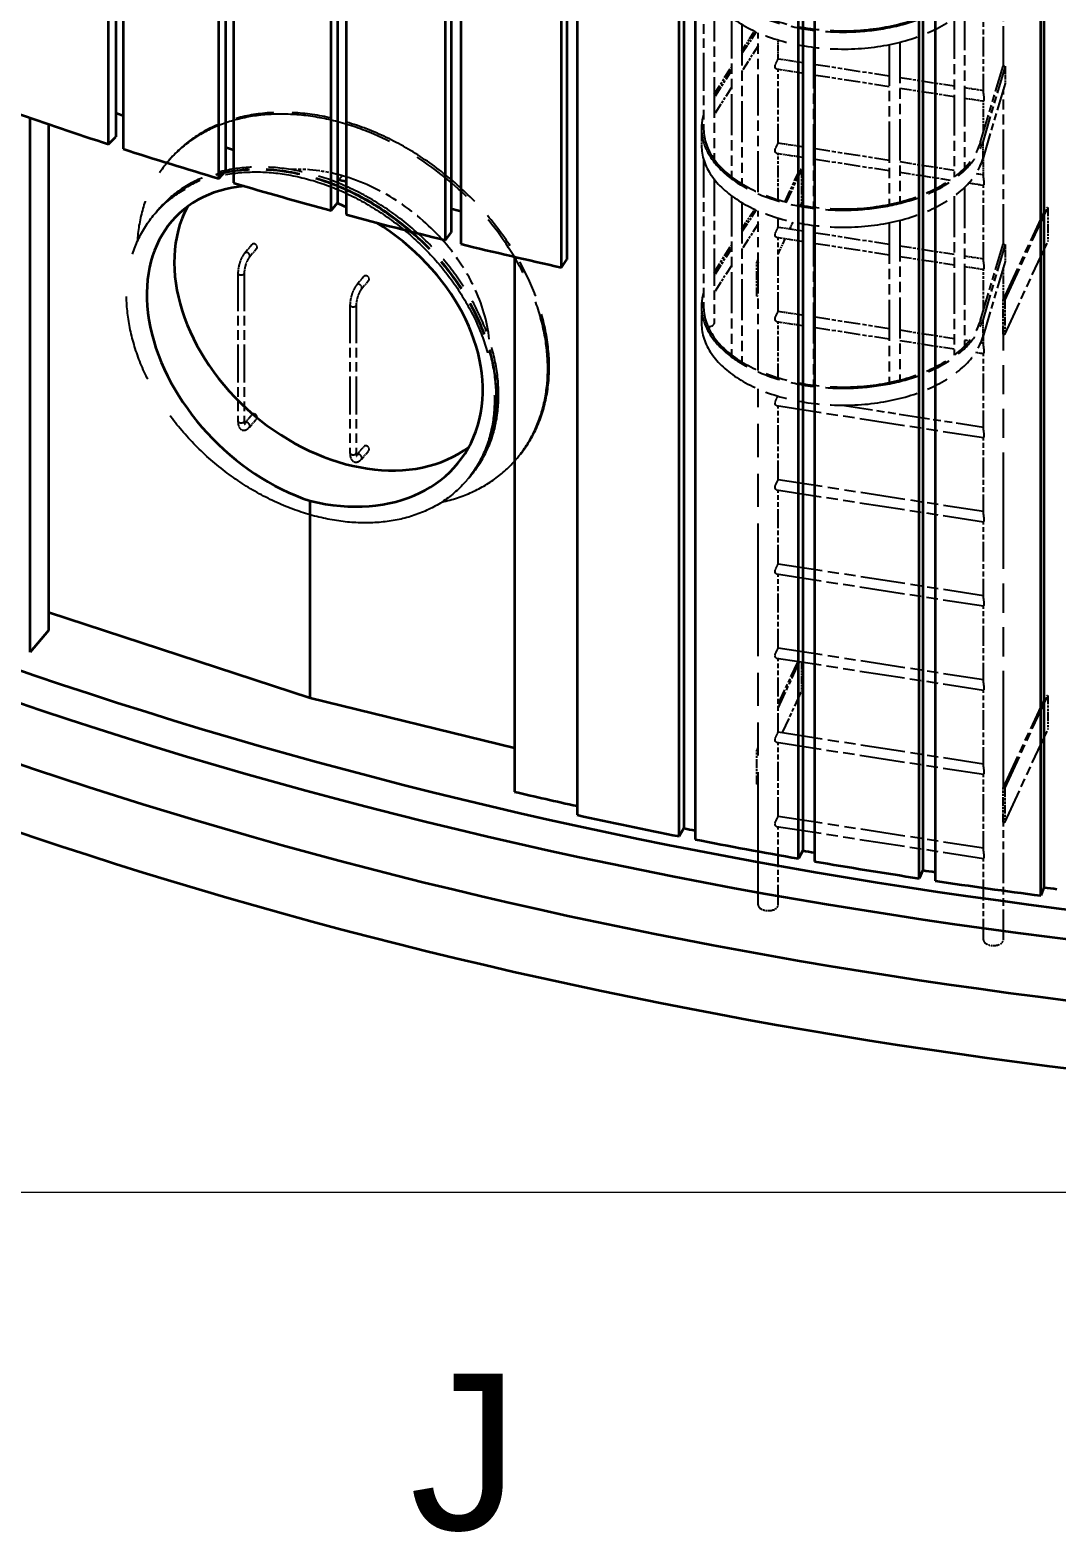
# Model space of a CAD drawing. Header units: millimetres. Extents: x 0 to 42050, y 0 to 29700.
# Drawn here: x 24835 to 25821, y 8128 to 9571 of the extents above; entities that cross this region are included whole.
import ezdxf

# ---------------------------------------------------------------- set-up
doc = ezdxf.new("R2010")
doc.units = ezdxf.units.MM
doc.header["$LTSCALE"] = 50
doc.linetypes.add('DOUBLE_DASH_CHAIN', pattern=[1.2403, 0.6614, -0.0827, 0.1654, -0.0827, 0.1654, -0.0827])
for name, color, linetype, lineweight in [('Detail Boundary', 7, 'Continuous', 18), ('Reference', 7, 'DOUBLE_DASH_CHAIN', 25), ('Visible', 7, 'Continuous', 35)]:
    doc.layers.add(name, color=color, linetype=linetype, lineweight=lineweight)
doc.styles.add('Title', font='arial.ttf')

# ---------------------------------------------------------------- blocks, each defined once
blk = doc.blocks.new('2dDetail0')
at = {"layer": 'Detail Boundary', "flags": 128}
blk.add_lwpolyline([(487.387, 169.093), (587.479, 169.093), (587.479, 218.834), (487.387, 218.834), (487.387, 169.093)], dxfattribs=at)
at = {"layer": 'Detail Boundary', "insert": (503.994, 162.568), "char_height": 3, "attachment_point": 7, "style": 'Title'}
blk.add_mtext('J', dxfattribs=at)

msp = doc.modelspace()

# ---------------------------------------------------------------- linework, layer by layer
at = {"layer": 'Reference', "ltscale": 1.158635}
for p, q in [((25769.91, 9536.27), (25769.91, 9685.3)), ((25769.91, 9365.22), (25769.91, 9514.25))]:
    msp.add_line(p, q, dxfattribs=at)
at = {"layer": 'Reference', "ltscale": 1.106358}
for p, q in [((25481.9, 9617.69), (25481.9, 9475.38)), ((25481.9, 9446.63), (25481.9, 9304.33))]:
    msp.add_line(p, q, dxfattribs=at)
at = {"layer": 'Reference', "ltscale": 1.180218}
msp.add_line((25491.9, 9598.88), (25491.9, 9447.08), dxfattribs=at)
at = {"layer": 'Reference', "ltscale": 1.188132}
for p, q in [((25508.55, 9582.92), (25508.55, 9430.1)), ((25508.55, 9411.86), (25508.55, 9259.04))]:
    msp.add_line(p, q, dxfattribs=at)
at = {"layer": 'Reference', "ltscale": 1.188278}
for p, q in [((25722.61, 9582.46), (25722.61, 9429.62)), ((25722.61, 9411.4), (25722.61, 9258.56))]:
    msp.add_line(p, q, dxfattribs=at)
at = {"layer": 'Reference', "ltscale": 1.185069}
for p, q in [((25732.61, 9590.83), (25732.61, 9438.4)), ((25732.61, 9419.77), (25732.61, 9267.34))]:
    msp.add_line(p, q, dxfattribs=at)
at = {"layer": 'Reference', "ltscale": 0.573062}
for p, q in [((25750.71, 9509.87), (25750.71, 9583.58)), ((25750.71, 9348.2), (25750.71, 9421.92)), ((25750.71, 9186.53), (25750.71, 9260.25)), ((25750.71, 9105.7), (25750.71, 9179.42)), ((25750.71, 9024.87), (25750.71, 9098.58)), ((25750.71, 8944.03), (25750.71, 9017.75)), ((25750.71, 8863.2), (25750.71, 8936.92)), ((25750.71, 8782.37), (25750.71, 8856.08))]:
    msp.add_line(p, q, dxfattribs=at)
at = {"layer": 'Reference', "ltscale": 1.189979}
for p, q in [((25518.55, 9576.3), (25518.55, 9423.24)), ((25518.55, 9405.25), (25518.55, 9252.19))]:
    msp.add_line(p, q, dxfattribs=at)
at = {"layer": 'Reference', "ltscale": 0.223455}
for p, q in [((25518.55, 9550.83), (25530.77, 9569.9)), ((25518.55, 9379.78), (25530.77, 9398.84))]:
    msp.add_line(p, q, dxfattribs=at)
at = {"layer": 'Reference', "ltscale": 0.253653}
for p, q in [((25532.42, 9569.15), (25518.55, 9547.5)), ((25532.42, 9398.09), (25518.55, 9376.45))]:
    msp.add_line(p, q, dxfattribs=at)
at = {"layer": 'Reference', "ltscale": 1.191671}
for p, q in [((25534.35, 9415.02), (25534.35, 9568.3)), ((25534.35, 9243.97), (25534.35, 9397.24))]:
    msp.add_line(p, q, dxfattribs=at)
at = {"layer": 'Reference', "ltscale": 0.288902}
for p, q in [((25534.35, 9555.82), (25518.55, 9531.17)), ((25534.35, 9384.77), (25518.55, 9360.12))]:
    msp.add_line(p, q, dxfattribs=at)
at = {"layer": 'Reference', "ltscale": 0.139993}
msp.add_line((25553.55, 9543.34), (25553.55, 9561.36), dxfattribs=at)
at = {"layer": 'Reference', "ltscale": 1.193572}
for p, q in [((25577.51, 9555.81), (25577.51, 9402.29)), ((25577.51, 9384.76), (25577.51, 9231.23))]:
    msp.add_line(p, q, dxfattribs=at)
at = {"layer": 'Reference', "ltscale": 1.193753}
for p, q in [((25587.51, 9554.35), (25587.51, 9400.8)), ((25587.51, 9383.29), (25587.51, 9229.75))]:
    msp.add_line(p, q, dxfattribs=at)
at = {"layer": 'Reference', "ltscale": 1.19343}
for p, q in [((25660.26, 9556.91), (25660.26, 9403.41)), ((25660.26, 9385.86), (25660.26, 9232.35))]:
    msp.add_line(p, q, dxfattribs=at)
at = {"layer": 'Reference', "ltscale": 1.193128}
for p, q in [((25670.26, 9559.16), (25670.26, 9405.7)), ((25670.26, 9388.11), (25670.26, 9234.64))]:
    msp.add_line(p, q, dxfattribs=at)
at = {"layer": 'Reference', "ltscale": 0.304709}
for p, q in [((25491.9, 9509.23), (25508.55, 9535.22)), ((25508.55, 9531.9), (25491.9, 9505.9)), ((25508.55, 9515.57), (25491.9, 9489.57)), ((25491.9, 9338.17), (25508.55, 9364.17)), ((25508.55, 9360.84), (25491.9, 9334.84)), ((25508.55, 9344.51), (25491.9, 9318.51))]:
    msp.add_line(p, q, dxfattribs=at)
at = {"layer": 'Reference', "ltscale": 0.157384}
for p, q in [((25553.55, 9543.37), (25577.51, 9539.66)), ((25553.55, 9462.54), (25577.51, 9458.83)), ((25553.55, 9381.7), (25577.51, 9378)), ((25553.55, 9300.87), (25577.51, 9297.16))]:
    msp.add_line(p, q, dxfattribs=at)
at = {"layer": 'Reference', "ltscale": 0.478069}
for p, q in [((25587.51, 9538.12), (25660.26, 9526.86)), ((25587.51, 9528), (25660.26, 9516.74)), ((25587.51, 9457.28), (25660.26, 9446.03)), ((25587.51, 9447.16), (25660.26, 9435.91)), ((25587.51, 9376.45), (25660.26, 9365.19)), ((25587.51, 9366.33), (25660.26, 9355.08)), ((25587.51, 9295.62), (25660.26, 9284.36)), ((25587.51, 9285.5), (25660.26, 9274.24))]:
    msp.add_line(p, q, dxfattribs=at)
at = {"layer": 'Reference', "ltscale": 0.813579}
for p, q in [((25747.99, 9463.38), (25769.59, 9536.32)), ((25747.99, 9292.33), (25769.59, 9365.27))]:
    msp.add_line(p, q, dxfattribs=at)
at = {"layer": 'Reference', "ltscale": 0.812401}
for p, q in [((25771.53, 9536.02), (25749.96, 9463.19)), ((25771.53, 9519.69), (25749.96, 9446.86)), ((25771.53, 9364.97), (25749.96, 9292.13)), ((25771.53, 9348.64), (25749.96, 9275.8))]:
    msp.add_line(p, q, dxfattribs=at)
at = {"layer": 'Reference', "ltscale": 0.012651}
for p, q in [((25769.59, 9536.32), (25771.53, 9536.02)), ((25769.59, 9365.27), (25771.53, 9364.97))]:
    msp.add_line(p, q, dxfattribs=at)
at = {"layer": 'Reference', "ltscale": 0.12687}
for p, q in [((25771.53, 9536.02), (25771.53, 9519.69)), ((25479.88, 9476.42), (25479.88, 9460.09)), ((25749.96, 9463.19), (25749.96, 9446.86)), ((25771.53, 9364.97), (25771.53, 9348.64)), ((25479.88, 9305.36), (25479.88, 9289.03)), ((25749.96, 9292.13), (25749.96, 9275.8))]:
    msp.add_line(p, q, dxfattribs=at)
at = {"layer": 'Reference', "ltscale": 0.167514}
for p, q in [((25552.01, 9533.49), (25577.51, 9529.54)), ((25552.01, 9452.66), (25577.51, 9448.71)), ((25552.01, 9371.82), (25577.51, 9367.88)), ((25552.01, 9290.99), (25577.51, 9287.04))]:
    msp.add_line(p, q, dxfattribs=at)
at = {"layer": 'Reference', "ltscale": 0.549967}
for p, q in [((25553.55, 9462.5), (25553.55, 9533.25)), ((25553.55, 9300.84), (25553.55, 9371.58)), ((25553.55, 9139.17), (25553.55, 9209.92)), ((25553.55, 9058.34), (25553.55, 9129.08)), ((25553.55, 8977.51), (25553.55, 9048.25)), ((25553.55, 8896.67), (25553.55, 8967.42)), ((25553.55, 8815.84), (25553.55, 8886.59))]:
    msp.add_line(p, q, dxfattribs=at)
at = {"layer": 'Reference', "ltscale": 0.343974}
for p, q in [((25670.26, 9525.31), (25722.61, 9517.21)), ((25670.26, 9515.19), (25722.61, 9507.1)), ((25670.26, 9444.48), (25722.61, 9436.38)), ((25670.26, 9363.65), (25722.61, 9355.55)), ((25670.26, 9353.53), (25722.61, 9345.43)), ((25670.26, 9282.81), (25722.61, 9274.72)), ((25670.26, 9272.7), (25722.61, 9264.6))]:
    msp.add_line(p, q, dxfattribs=at)
at = {"layer": 'Reference', "ltscale": 0.118868}
for p, q in [((25732.61, 9515.67), (25750.71, 9512.87)), ((25732.61, 9354), (25750.71, 9351.2))]:
    msp.add_line(p, q, dxfattribs=at)
at = {"layer": 'Reference', "ltscale": 0.11895}
for p, q in [((25732.61, 9505.55), (25750.73, 9502.75)), ((25732.61, 9343.88), (25750.73, 9341.08))]:
    msp.add_line(p, q, dxfattribs=at)
at = {"layer": 'Reference', "ltscale": 0.234486}
msp.add_line((25750.71, 9472.58), (25750.71, 9502.75), dxfattribs=at)
at = {"layer": 'Reference', "ltscale": 0.345791}
msp.add_line((25553.55, 9407.93), (25553.55, 9452.42), dxfattribs=at)
at = {"layer": 'Reference', "ltscale": 0.15822}
msp.add_line((25750.71, 9429.03), (25750.71, 9449.39), dxfattribs=at)
at = {"layer": 'Reference', "ltscale": 0.020215}
for p, q in [((24969.05, 9446.49), (24967.64, 9444.83)), ((25303.55, 9160.63), (25302.13, 9158.97))]:
    msp.add_line(p, q, dxfattribs=at)
at = {"layer": 'Reference', "ltscale": 0.354103}
msp.add_line((25560.1, 9406.07), (25574.54, 9437.19), dxfattribs=at)
at = {"layer": 'Reference', "ltscale": 0.355759}
msp.add_line((25561.58, 9405.69), (25576.08, 9436.95), dxfattribs=at)
at = {"layer": 'Reference', "ltscale": 0.010058}
for p, q in [((25574.54, 9437.19), (25576.08, 9436.95)), ((25811, 9400.61), (25812.54, 9400.37)), ((25769.59, 9311.38), (25771.13, 9311.14)), ((25771.13, 9278.48), (25769.59, 9278.72)), ((25811, 8931.94), (25812.54, 8931.7)), ((25769.59, 8842.71), (25771.13, 8842.47)), ((25771.13, 8809.81), (25769.59, 8810.05))]:
    msp.add_line(p, q, dxfattribs=at)
at = {"layer": 'Reference', "ltscale": 0.253839}
for p, q in [((25576.08, 9436.95), (25576.08, 9404.29)), ((25812.54, 9400.37), (25812.54, 9367.71)), ((25533.13, 9315.3), (25533.13, 9347.96)), ((25769.59, 9278.72), (25769.59, 9311.38)), ((25771.13, 9311.14), (25771.13, 9278.48)), ((25812.54, 8931.7), (25812.54, 8899.04)), ((25533.13, 8846.63), (25533.13, 8879.29)), ((25769.59, 8810.05), (25769.59, 8842.71)), ((25771.13, 8842.47), (25771.13, 8809.81))]:
    msp.add_line(p, q, dxfattribs=at)
at = {"layer": 'Reference', "ltscale": 0.318896}
msp.add_line((25670.26, 9434.36), (25718.8, 9426.85), dxfattribs=at)
at = {"layer": 'Reference', "ltscale": 0.078152}
msp.add_line((25134.88, 9430.91), (25129.43, 9424.52), dxfattribs=at)
at = {"layer": 'Reference', "ltscale": 0.078177}
msp.add_line((25134.91, 9430.9), (25129.45, 9424.52), dxfattribs=at)
at = {"layer": 'Reference', "ltscale": 0.000179784}
msp.add_line((25134.88, 9430.87), (25134.88, 9430.91), dxfattribs=at)
at = {"layer": 'Reference', "ltscale": 1.07903}
msp.add_line((25491.9, 9427.82), (25491.9, 9289.03), dxfattribs=at)
at = {"layer": 'Reference', "ltscale": 0.091699}
msp.add_line((25736.76, 9424.07), (25750.73, 9421.91), dxfattribs=at)
at = {"layer": 'Reference', "ltscale": 0.046393}
msp.add_line((25743.64, 9433.13), (25750.71, 9432.03), dxfattribs=at)
at = {"layer": 'Reference', "ltscale": 0.025294}
for p, q in [((24956.27, 9396.13), (24954.5, 9394.06)), ((24958.57, 9398.82), (24956.8, 9396.75)), ((25255.8, 9140.16), (25254.03, 9138.09)), ((25258.1, 9142.85), (25256.33, 9140.78))]:
    msp.add_line(p, q, dxfattribs=at)
at = {"layer": 'Reference', "ltscale": 0.018255}
msp.add_line((25575.34, 9402.68), (25576.08, 9404.29), dxfattribs=at)
at = {"layer": 'Reference', "ltscale": 1.015656}
for p, q in [((25769.59, 9311.38), (25811, 9400.61)), ((25771.13, 9311.14), (25812.54, 9400.37)), ((25771.13, 9278.48), (25812.54, 9367.71)), ((25769.59, 8842.71), (25811, 8931.94)), ((25771.13, 8842.47), (25812.54, 8931.7)), ((25771.13, 8809.81), (25812.54, 8899.04))]:
    msp.add_line(p, q, dxfattribs=at)
at = {"layer": 'Reference', "ltscale": 0.066985}
msp.add_line((25553.55, 9381.67), (25553.55, 9390.3), dxfattribs=at)
at = {"layer": 'Reference', "ltscale": 0.019063}
msp.add_line((25553.55, 9388.39), (25554.33, 9390.07), dxfattribs=at)
at = {"layer": 'Reference', "ltscale": 0.075659}
msp.add_line((25564.8, 9379.96), (25567.88, 9386.62), dxfattribs=at)
at = {"layer": 'Reference', "ltscale": 0.101476}
for p, q in [((25048.18, 9365), (25041.1, 9356.71)), ((25052.74, 9361.1), (25045.66, 9352.82)), ((25155.79, 9334.34), (25148.71, 9326.06)), ((25160.35, 9330.44), (25153.27, 9322.16)), ((25041.1, 9193.41), (25048.18, 9201.7)), ((25045.66, 9189.52), (25052.74, 9197.8)), ((25148.71, 9162.76), (25155.79, 9171.04)), ((25153.27, 9158.86), (25160.35, 9167.15))]:
    msp.add_line(p, q, dxfattribs=at)
at = {"layer": 'Reference', "ltscale": 0.168338}
msp.add_line((25553.55, 9355.73), (25560.41, 9370.52), dxfattribs=at)
at = {"layer": 'Reference', "ltscale": 0.029785}
for p, q in [((25533.13, 9347.96), (25534.35, 9350.58)), ((25533.13, 8879.29), (25534.35, 8881.92))]:
    msp.add_line(p, q, dxfattribs=at)
at = {"layer": 'Reference', "ltscale": 0.007908}
for p, q in [((25533.13, 9347.96), (25534.35, 9347.77)), ((25534.35, 9315.11), (25533.13, 9315.3)), ((25533.13, 8879.29), (25534.35, 8879.1)), ((25534.35, 8846.44), (25533.13, 8846.63))]:
    msp.add_line(p, q, dxfattribs=at)
at = {"layer": 'Reference', "ltscale": 1.104535}
for p, q in [((25034.63, 9337.42), (25034.63, 9195.35)), ((25040.63, 9337.42), (25040.63, 9195.35)), ((25142.24, 9306.76), (25142.24, 9164.69)), ((25148.24, 9306.76), (25148.24, 9164.69))]:
    msp.add_line(p, q, dxfattribs=at)
at = {"layer": 'Reference', "ltscale": 0.307494}
msp.add_line((25750.71, 9301.52), (25750.71, 9341.08), dxfattribs=at)
at = {"layer": 'Reference', "ltscale": 0.241754}
msp.add_line((25769.91, 9312.08), (25769.91, 9343.19), dxfattribs=at)
at = {"layer": 'Reference', "ltscale": 0.418798}
msp.add_line((25553.55, 9236.88), (25553.55, 9290.75), dxfattribs=at)
at = {"layer": 'Reference', "ltscale": 0.085213}
msp.add_line((25750.71, 9267.37), (25750.71, 9278.34), dxfattribs=at)
at = {"layer": 'Reference', "ltscale": 3.384113}
msp.add_line((25769.91, 8843.41), (25769.91, 9278.67), dxfattribs=at)
at = {"layer": 'Reference', "ltscale": 0.02996}
msp.add_line((25732.61, 9273.17), (25737.19, 9272.46), dxfattribs=at)
at = {"layer": 'Reference', "ltscale": 0.049274}
msp.add_line((25743.21, 9261.41), (25750.73, 9260.25), dxfattribs=at)
at = {"layer": 'Reference', "ltscale": 0.016592}
msp.add_line((25748.17, 9270.76), (25750.71, 9270.37), dxfattribs=at)
at = {"layer": 'Reference', "ltscale": 3.852854}
msp.add_line((25534.35, 8730.65), (25534.35, 9226.19), dxfattribs=at)
at = {"layer": 'Reference', "ltscale": 1.30598}
for p, q in [((25552.01, 9210.16), (25750.73, 9179.41)), ((25552.01, 9129.32), (25750.73, 9098.58)), ((25552.01, 9048.49), (25750.73, 9017.75)), ((25552.01, 8967.66), (25750.73, 8936.91)), ((25552.01, 8886.82), (25750.73, 8856.08)), ((25552.01, 8805.99), (25750.73, 8775.25))]:
    msp.add_line(p, q, dxfattribs=at)
at = {"layer": 'Reference', "ltscale": 0.890937}
msp.add_line((25615.14, 9210.51), (25750.71, 9189.53), dxfattribs=at)
at = {"layer": 'Reference', "ltscale": 1.295768}
for p, q in [((25553.55, 9139.2), (25750.71, 9108.7)), ((25553.55, 9058.37), (25750.71, 9027.87)), ((25553.55, 8977.54), (25750.71, 8947.04)), ((25553.55, 8896.7), (25750.71, 8866.2)), ((25553.55, 8815.87), (25750.71, 8785.37))]:
    msp.add_line(p, q, dxfattribs=at)
at = {"layer": 'Reference', "ltscale": 0.468645}
msp.add_line((25553.55, 8923.29), (25572.66, 8964.46), dxfattribs=at)
at = {"layer": 'Reference', "ltscale": 0.506553}
msp.add_line((25553.55, 8919.72), (25574.2, 8964.22), dxfattribs=at)
at = {"layer": 'Reference', "ltscale": 0.220035}
msp.add_line((25576.08, 8963.93), (25576.08, 8935.62), dxfattribs=at)
at = {"layer": 'Reference', "ltscale": 0.45026}
msp.add_line((25557.72, 8896.06), (25576.08, 8935.62), dxfattribs=at)
at = {"layer": 'Reference', "ltscale": 0.583862}
msp.add_line((25553.55, 8730.65), (25553.55, 8805.75), dxfattribs=at)
at = {"layer": 'Reference', "ltscale": 0.87714}
msp.add_line((25769.91, 8697.17), (25769.91, 8810), dxfattribs=at)
at = {"layer": 'Reference', "ltscale": 0.606956}
msp.add_line((25750.71, 8697.17), (25750.71, 8775.25), dxfattribs=at)
at = {"layer": 'Reference', "ltscale": 2.71509}
for centre in [(25615.9, 9647.48), (25615.9, 9476.42), (25615.9, 9305.36)]:
    msp.add_ellipse(centre, major_axis=(136.01, 0), ratio=0.5773503, start_param=2.969375, end_param=6.1138884, dxfattribs=at)
at = {"layer": 'Reference', "ltscale": 2.540034}
for centre in [(25615.9, 9647.48), (25615.9, 9476.42), (25615.9, 9305.36)]:
    msp.add_ellipse(centre, major_axis=(-134.01, 0), ratio=0.5773503, start_param=6.2697997, end_param=9.255481, dxfattribs=at)
at = {"layer": 'Reference', "ltscale": 2.566385}
for centre in [(25615.9, 9631.15), (25615.9, 9460.09), (25615.9, 9289.03)]:
    msp.add_ellipse(centre, major_axis=(136.01, 0), ratio=0.5773503, start_param=3.1415927, end_param=6.1138884, dxfattribs=at)
at = {"layer": 'Reference', "ltscale": 4.387652}
msp.add_ellipse((25136.3, 9303.56), major_axis=(-167.25, 142.93), ratio=0.7322183, start_param=3.1415927, end_param=6.2831853, dxfattribs=at)
at = {"layer": 'Reference', "ltscale": 7.368535}
msp.add_ellipse((25134.88, 9301.9), major_axis=(-167.25, 142.93), ratio=0.7322183, start_param=2.6352994, end_param=6.7894786, dxfattribs=at)
at = {"layer": 'Reference', "ltscale": 9.979743}
msp.add_ellipse((25104.26, 9266.07), major_axis=(149.76, -127.99), ratio=0.7322183, dxfattribs=at)
at = {"layer": 'Reference', "ltscale": 3.928933}
for centre in [(25106.03, 9268.14), (25108.33, 9270.83)]:
    msp.add_ellipse(centre, major_axis=(-149.76, 127.99), ratio=0.7322183, start_param=3.1415927, end_param=6.2831853, dxfattribs=at)
at = {"layer": 'Reference', "ltscale": 3.936019}
msp.add_ellipse((25106.56, 9268.76), major_axis=(-149.76, 127.99), ratio=0.7322183, start_param=3.1387597, end_param=6.2860182, dxfattribs=at)
at = {"layer": 'Reference', "ltscale": 0.358541}
msp.add_ellipse((25134.88, 9301.9), major_axis=(-120.11, 102.65), ratio=0.7322183, start_param=5.2715309, end_param=5.6290779, dxfattribs=at)
at = {"layer": 'Reference', "ltscale": 1.480071}
msp.add_ellipse((25134.88, 9301.9), major_axis=(-120.11, 102.65), ratio=0.7322183, start_param=3.7957, end_param=5.2713563, dxfattribs=at)
at = {"layer": 'Reference', "ltscale": 0.059733}
for centre, major_axis, ratio, start_param, end_param in [((25050.46, 9363.05), (-2.28, 1.95), 0.7322183, 3.1415926, 6.2831853), ((25043.38, 9354.76), (2.28, -1.95), 0.7322183, 0, 3.1415927), ((25037.63, 9337.42), (3, 0), 0.5773503, 3.1415926, 6.2831853), ((25158.07, 9332.39), (-2.28, 1.95), 0.7322183, 3.1415927, 6.2831853), ((25150.99, 9324.11), (2.28, -1.95), 0.7322183, 0, 3.1415927), ((25145.24, 9306.76), (3, 0), 0.5773503, 3.1415926, 6.2831853), ((25037.63, 9195.35), (3, 0), 0.5773503, 3.1415926, 6.2831853), ((25043.38, 9191.47), (-2.28, 1.95), 0.7322183, 3.1415926, 6.2831853), ((25050.46, 9199.75), (-2.28, 1.95), 0.7322183, 3.1415926, 6.2831853), ((25145.24, 9164.69), (3, 0), 0.5773503, 3.1415926, 6.2831853), ((25150.99, 9160.81), (-2.28, 1.95), 0.7322183, 3.1415926, 6.2831853), ((25158.07, 9169.09), (-2.28, 1.95), 0.7322183, 3.1415926, 6.2831853)]:
    msp.add_ellipse(centre, major_axis=major_axis, ratio=ratio, start_param=start_param, end_param=end_param, dxfattribs=at)
at = {"layer": 'Reference', "ltscale": 0.055059}
msp.add_ellipse((25486.9, 9289.03), major_axis=(5, 0), ratio=0.5773503, start_param=4.5454871, end_param=6.2831853, dxfattribs=at)
at = {"layer": 'Reference', "ltscale": 0.191366}
for centre in [(25543.95, 8730.65), (25760.31, 8697.17)]:
    msp.add_ellipse(centre, major_axis=(9.6, 0), ratio=0.5773503, start_param=3.1415927, end_param=6.2831853, dxfattribs=at)
at = {"layer": 'Reference', "ltscale": 0.097898}
for points in [[(25552.01, 9533.49), (25551.89, 9533.51), (25551.77, 9533.55), (25551.37, 9533.74), (25551.09, 9534.01), (25550.78, 9534.58), (25550.7, 9534.79), (25550.6, 9535.27), (25550.57, 9535.52), (25550.57, 9536.04), (25550.6, 9536.33), (25550.7, 9536.92), (25550.78, 9537.23), (25551.09, 9538.16), (25551.37, 9538.8), (25551.93, 9539.95), (25552.25, 9540.55), (25552.67, 9541.35), (25552.8, 9541.6), (25553.04, 9542.06), (25553.14, 9542.26), (25553.3, 9542.62), (25553.37, 9542.78), (25553.48, 9543.05), (25553.51, 9543.16), (25553.54, 9543.28), (25553.55, 9543.31), (25553.55, 9543.34)], [(25552.01, 9452.66), (25551.89, 9452.68), (25551.77, 9452.71), (25551.37, 9452.91), (25551.09, 9453.18), (25550.78, 9453.74), (25550.7, 9453.96), (25550.6, 9454.43), (25550.57, 9454.69), (25550.57, 9455.21), (25550.6, 9455.5), (25550.7, 9456.09), (25550.78, 9456.4), (25551.09, 9457.33), (25551.37, 9457.97), (25551.93, 9459.12), (25552.25, 9459.71), (25552.67, 9460.51), (25552.8, 9460.77), (25553.04, 9461.22), (25553.14, 9461.43), (25553.3, 9461.79), (25553.37, 9461.95), (25553.48, 9462.22), (25553.51, 9462.32), (25553.54, 9462.45), (25553.55, 9462.48), (25553.55, 9462.5)], [(25552.01, 9371.82), (25551.89, 9371.84), (25551.77, 9371.88), (25551.37, 9372.08), (25551.09, 9372.34), (25550.78, 9372.91), (25550.7, 9373.13), (25550.6, 9373.6), (25550.57, 9373.85), (25550.57, 9374.38), (25550.6, 9374.66), (25550.7, 9375.25), (25550.78, 9375.56), (25551.09, 9376.5), (25551.37, 9377.13), (25551.93, 9378.28), (25552.25, 9378.88), (25552.67, 9379.68), (25552.8, 9379.93), (25553.04, 9380.39), (25553.14, 9380.6), (25553.3, 9380.96), (25553.37, 9381.12), (25553.48, 9381.38), (25553.51, 9381.49), (25553.54, 9381.61), (25553.55, 9381.65), (25553.55, 9381.67)], [(25552.01, 9290.99), (25551.89, 9291.01), (25551.77, 9291.05), (25551.37, 9291.24), (25551.09, 9291.51), (25550.78, 9292.08), (25550.7, 9292.29), (25550.6, 9292.77), (25550.57, 9293.02), (25550.57, 9293.55), (25550.6, 9293.83), (25550.7, 9294.42), (25550.78, 9294.73), (25551.09, 9295.66), (25551.37, 9296.3), (25551.93, 9297.45), (25552.25, 9298.05), (25552.67, 9298.85), (25552.8, 9299.1), (25553.04, 9299.56), (25553.14, 9299.76), (25553.3, 9300.12), (25553.37, 9300.28), (25553.48, 9300.55), (25553.51, 9300.66), (25553.54, 9300.78), (25553.55, 9300.81), (25553.55, 9300.84)], [(25552.01, 9129.32), (25551.89, 9129.34), (25551.77, 9129.38), (25551.37, 9129.58), (25551.09, 9129.84), (25550.78, 9130.41), (25550.7, 9130.63), (25550.6, 9131.1), (25550.57, 9131.35), (25550.57, 9131.88), (25550.6, 9132.16), (25550.7, 9132.76), (25550.78, 9133.06), (25551.09, 9134), (25551.37, 9134.64), (25551.93, 9135.78), (25552.25, 9136.38), (25552.67, 9137.18), (25552.8, 9137.43), (25553.04, 9137.89), (25553.14, 9138.1), (25553.3, 9138.46), (25553.37, 9138.62), (25553.48, 9138.88), (25553.51, 9138.99), (25553.54, 9139.11), (25553.55, 9139.15), (25553.55, 9139.17)], [(25552.01, 9048.49), (25551.89, 9048.51), (25551.77, 9048.55), (25551.37, 9048.74), (25551.09, 9049.01), (25550.78, 9049.58), (25550.7, 9049.8), (25550.6, 9050.27), (25550.57, 9050.52), (25550.57, 9051.05), (25550.6, 9051.33), (25550.7, 9051.92), (25550.78, 9052.23), (25551.09, 9053.17), (25551.37, 9053.8), (25551.93, 9054.95), (25552.25, 9055.55), (25552.67, 9056.35), (25552.8, 9056.6), (25553.04, 9057.06), (25553.14, 9057.27), (25553.3, 9057.62), (25553.37, 9057.78), (25553.48, 9058.05), (25553.51, 9058.16), (25553.54, 9058.28), (25553.55, 9058.32), (25553.55, 9058.34)], [(25552.01, 8967.66), (25551.89, 8967.68), (25551.77, 8967.71), (25551.37, 8967.91), (25551.09, 8968.18), (25550.78, 8968.75), (25550.7, 8968.96), (25550.6, 8969.43), (25550.57, 8969.69), (25550.57, 8970.21), (25550.6, 8970.5), (25550.7, 8971.09), (25550.78, 8971.4), (25551.09, 8972.33), (25551.37, 8972.97), (25551.93, 8974.12), (25552.25, 8974.71), (25552.67, 8975.51), (25552.8, 8975.77), (25553.04, 8976.23), (25553.14, 8976.43), (25553.3, 8976.79), (25553.37, 8976.95), (25553.48, 8977.22), (25553.51, 8977.32), (25553.54, 8977.45), (25553.55, 8977.48), (25553.55, 8977.5)], [(25552.01, 8886.82), (25551.89, 8886.84), (25551.77, 8886.88), (25551.37, 8887.08), (25551.09, 8887.34), (25550.78, 8887.91), (25550.7, 8888.13), (25550.6, 8888.6), (25550.57, 8888.85), (25550.57, 8889.38), (25550.6, 8889.66), (25550.7, 8890.26), (25550.78, 8890.56), (25551.09, 8891.5), (25551.37, 8892.14), (25551.93, 8893.29), (25552.25, 8893.88), (25552.67, 8894.68), (25552.8, 8894.93), (25553.04, 8895.39), (25553.14, 8895.6), (25553.3, 8895.96), (25553.37, 8896.12), (25553.48, 8896.38), (25553.51, 8896.49), (25553.54, 8896.61), (25553.55, 8896.65), (25553.55, 8896.67)], [(25552.01, 8805.99), (25551.89, 8806.01), (25551.77, 8806.05), (25551.37, 8806.24), (25551.09, 8806.51), (25550.78, 8807.08), (25550.7, 8807.3), (25550.6, 8807.77), (25550.57, 8808.02), (25550.57, 8808.55), (25550.6, 8808.83), (25550.7, 8809.42), (25550.78, 8809.73), (25551.09, 8810.67), (25551.37, 8811.3), (25551.93, 8812.45), (25552.25, 8813.05), (25552.67, 8813.85), (25552.8, 8814.1), (25553.04, 8814.56), (25553.14, 8814.77), (25553.3, 8815.12), (25553.37, 8815.28), (25553.48, 8815.55), (25553.51, 8815.66), (25553.54, 8815.78), (25553.55, 8815.82), (25553.55, 8815.84)]]:
    msp.add_open_spline(points, degree=3, knots=[2.6928826, 2.6928826, 2.6928826, 2.6928826, 2.8870911, 2.8870911, 3.3693304, 3.3693304, 3.61045, 3.61045, 3.8515697, 3.8515697, 4.0926893, 4.0926893, 4.333809, 4.333809, 4.8160483, 4.8160483, 5.2967014, 5.2967014, 5.5370279, 5.5370279, 5.7773545, 5.7773545, 6.0176811, 6.0176811, 6.2580076, 6.2580076, 6.4073438, 6.4073438, 6.4073438, 6.4073438], dxfattribs=at)
at = {"layer": 'Reference', "ltscale": 0.064547}
for points in [[(25750.71, 9509.87), (25750.71, 9509.45), (25750.74, 9509), (25750.83, 9507.94), (25750.92, 9507.25), (25751.02, 9506.25), (25751.05, 9505.93), (25751.09, 9505.31), (25751.1, 9505.02), (25751.1, 9504.5), (25751.09, 9504.25), (25751.05, 9503.8), (25751.02, 9503.6), (25750.92, 9503.1), (25750.83, 9502.89), (25750.76, 9502.76), (25750.74, 9502.75), (25750.73, 9502.75)], [(25750.71, 9429.03), (25750.71, 9428.61), (25750.74, 9428.17), (25750.83, 9427.11), (25750.92, 9426.42), (25751.02, 9425.42), (25751.05, 9425.09), (25751.09, 9424.48), (25751.1, 9424.19), (25751.1, 9423.66), (25751.09, 9423.41), (25751.05, 9422.97), (25751.02, 9422.77), (25750.92, 9422.26), (25750.83, 9422.05), (25750.76, 9421.93), (25750.74, 9421.91), (25750.73, 9421.91)], [(25750.71, 9348.2), (25750.71, 9347.78), (25750.74, 9347.34), (25750.83, 9346.28), (25750.92, 9345.58), (25751.02, 9344.59), (25751.05, 9344.26), (25751.09, 9343.65), (25751.1, 9343.36), (25751.1, 9342.83), (25751.09, 9342.58), (25751.05, 9342.13), (25751.02, 9341.93), (25750.92, 9341.43), (25750.83, 9341.22), (25750.76, 9341.1), (25750.74, 9341.08), (25750.73, 9341.08)], [(25750.71, 9267.37), (25750.71, 9266.95), (25750.74, 9266.5), (25750.83, 9265.44), (25750.92, 9264.75), (25751.02, 9263.75), (25751.05, 9263.43), (25751.09, 9262.81), (25751.1, 9262.52), (25751.1, 9262), (25751.09, 9261.75), (25751.05, 9261.3), (25751.02, 9261.1), (25750.92, 9260.6), (25750.83, 9260.39), (25750.76, 9260.26), (25750.74, 9260.25), (25750.73, 9260.25)], [(25750.71, 9186.53), (25750.71, 9186.11), (25750.74, 9185.67), (25750.83, 9184.61), (25750.92, 9183.92), (25751.02, 9182.92), (25751.05, 9182.59), (25751.09, 9181.98), (25751.1, 9181.69), (25751.1, 9181.16), (25751.09, 9180.92), (25751.05, 9180.47), (25751.02, 9180.27), (25750.92, 9179.76), (25750.83, 9179.55), (25750.76, 9179.43), (25750.74, 9179.41), (25750.73, 9179.42)], [(25750.71, 9105.7), (25750.71, 9105.28), (25750.74, 9104.84), (25750.83, 9103.78), (25750.92, 9103.08), (25751.02, 9102.09), (25751.05, 9101.76), (25751.09, 9101.15), (25751.1, 9100.86), (25751.1, 9100.33), (25751.09, 9100.08), (25751.05, 9099.63), (25751.02, 9099.44), (25750.92, 9098.93), (25750.83, 9098.72), (25750.76, 9098.6), (25750.74, 9098.58), (25750.73, 9098.58)], [(25750.71, 9024.87), (25750.71, 9024.45), (25750.74, 9024), (25750.83, 9022.95), (25750.92, 9022.25), (25751.02, 9021.25), (25751.05, 9020.93), (25751.09, 9020.31), (25751.1, 9020.02), (25751.1, 9019.5), (25751.09, 9019.25), (25751.05, 9018.8), (25751.02, 9018.6), (25750.92, 9018.1), (25750.83, 9017.89), (25750.76, 9017.76), (25750.74, 9017.75), (25750.73, 9017.75)], [(25750.71, 8944.03), (25750.71, 8943.61), (25750.74, 8943.17), (25750.83, 8942.11), (25750.92, 8941.42), (25751.02, 8940.42), (25751.05, 8940.09), (25751.09, 8939.48), (25751.1, 8939.19), (25751.1, 8938.66), (25751.09, 8938.42), (25751.05, 8937.97), (25751.02, 8937.77), (25750.92, 8937.26), (25750.83, 8937.05), (25750.76, 8936.93), (25750.74, 8936.91), (25750.73, 8936.92)], [(25750.71, 8863.2), (25750.71, 8862.78), (25750.74, 8862.34), (25750.83, 8861.28), (25750.92, 8860.59), (25751.02, 8859.59), (25751.05, 8859.26), (25751.09, 8858.65), (25751.1, 8858.36), (25751.1, 8857.83), (25751.09, 8857.58), (25751.05, 8857.13), (25751.02, 8856.94), (25750.92, 8856.43), (25750.83, 8856.22), (25750.76, 8856.1), (25750.74, 8856.08), (25750.73, 8856.08)], [(25750.71, 8782.37), (25750.71, 8781.95), (25750.74, 8781.5), (25750.83, 8780.45), (25750.92, 8779.75), (25751.02, 8778.75), (25751.05, 8778.43), (25751.09, 8777.81), (25751.1, 8777.52), (25751.1, 8777), (25751.09, 8776.75), (25751.05, 8776.3), (25751.02, 8776.1), (25750.92, 8775.6), (25750.83, 8775.39), (25750.76, 8775.26), (25750.74, 8775.25), (25750.73, 8775.25)]]:
    msp.add_open_spline(points, degree=3, knots=[2.5557741, 2.5557741, 2.5557741, 2.5557741, 2.8870911, 2.8870911, 3.3693304, 3.3693304, 3.61045, 3.61045, 3.8515697, 3.8515697, 4.0926893, 4.0926893, 4.333809, 4.333809, 4.8160483, 4.8160483, 5.0102567, 5.0102567, 5.0102567, 5.0102567], dxfattribs=at)
at = {"layer": 'Reference', "ltscale": 0.141692}
for points in [[(25041.1, 9356.71), (25040.34, 9355.82), (25039.64, 9354.79), (25038.34, 9352.49), (25037.74, 9351.23), (25036.68, 9348.56), (25036.21, 9347.15), (25035.44, 9344.3), (25035.14, 9342.86), (25034.73, 9340.06), (25034.63, 9338.7), (25034.63, 9337.42)], [(25148.71, 9326.06), (25147.95, 9325.17), (25147.25, 9324.13), (25145.95, 9321.84), (25145.35, 9320.57), (25144.29, 9317.9), (25143.82, 9316.49), (25143.06, 9313.65), (25142.76, 9312.21), (25142.35, 9309.41), (25142.24, 9308.05), (25142.24, 9306.76)]]:
    msp.add_open_spline(points, degree=3, knots=[0, 0, 0, 0, 0.3141593, 0.3141593, 0.6283185, 0.6283185, 0.9424778, 0.9424778, 1.2566371, 1.2566371, 1.5707963, 1.5707963, 1.5707963, 1.5707963], dxfattribs=at)
at = {"layer": 'Reference', "ltscale": 0.117728}
for points in [[(25045.66, 9352.82), (25045.32, 9352.42), (25044.94, 9351.89), (25044.13, 9350.58), (25043.69, 9349.76), (25042.85, 9347.9), (25042.45, 9346.85), (25041.73, 9344.65), (25041.43, 9343.5), (25040.96, 9341.25), (25040.79, 9340.16), (25040.65, 9338.53), (25040.63, 9337.95), (25040.63, 9337.42)], [(25153.27, 9322.16), (25152.93, 9321.76), (25152.55, 9321.24), (25151.74, 9319.92), (25151.31, 9319.1), (25150.47, 9317.24), (25150.06, 9316.19), (25149.35, 9314), (25149.04, 9312.85), (25148.57, 9310.6), (25148.41, 9309.5), (25148.26, 9307.88), (25148.24, 9307.3), (25148.24, 9306.76)]]:
    msp.add_open_spline(points, degree=3, knots=[0, 0, 0, 0, 0.24159, 0.24159, 0.513144, 0.513144, 0.8021637, 0.8021637, 1.0981343, 1.0981343, 1.3928265, 1.3928265, 1.5707963, 1.5707963, 1.5707963, 1.5707963], dxfattribs=at)
at = {"layer": 'Reference', "ltscale": 0.083663}
msp.add_open_spline([(25552.01, 9210.16), (25551.89, 9210.18), (25551.77, 9210.21), (25551.37, 9210.41), (25551.09, 9210.68), (25550.78, 9211.25), (25550.7, 9211.46), (25550.6, 9211.93), (25550.57, 9212.19), (25550.57, 9212.71), (25550.6, 9213), (25550.7, 9213.59), (25550.78, 9213.9), (25551.09, 9214.83), (25551.37, 9215.47), (25551.93, 9216.62), (25552.25, 9217.21), (25552.67, 9218.01), (25552.8, 9218.27), (25553.04, 9218.72), (25553.14, 9218.93), (25553.25, 9219.18), (25553.28, 9219.25), (25553.31, 9219.31)], degree=3, knots=[2.6928826, 2.6928826, 2.6928826, 2.6928826, 2.8870911, 2.8870911, 3.3693304, 3.3693304, 3.61045, 3.61045, 3.8515697, 3.8515697, 4.0926893, 4.0926893, 4.333809, 4.333809, 4.8160483, 4.8160483, 5.2967014, 5.2967014, 5.5370279, 5.5370279, 5.7773545, 5.7773545, 5.8724987, 5.8724987, 5.8724987, 5.8724987], dxfattribs=at)
at = {"layer": 'Reference', "ltscale": 0.157825}
for points in [[(25034.63, 9195.35), (25034.63, 9194.07), (25034.73, 9192.87), (25035.23, 9190.63), (25035.6, 9189.58), (25036.57, 9188.25), (25036.9, 9187.89), (25037.88, 9187.11), (25038.62, 9186.74), (25040.08, 9186.47), (25040.77, 9186.5), (25042.16, 9186.8), (25042.84, 9187.13), (25044.28, 9188.06), (25044.99, 9188.74), (25045.66, 9189.52)], [(25142.24, 9164.69), (25142.24, 9163.41), (25142.34, 9162.21), (25142.84, 9159.98), (25143.22, 9158.93), (25144.19, 9157.6), (25144.51, 9157.24), (25145.49, 9156.45), (25146.24, 9156.09), (25147.7, 9155.81), (25148.38, 9155.84), (25149.78, 9156.15), (25150.45, 9156.47), (25151.89, 9157.4), (25152.6, 9158.08), (25153.27, 9158.86)]]:
    msp.add_open_spline(points, degree=3, knots=[1.5707963, 1.5707963, 1.5707963, 1.5707963, 1.8849556, 1.8849556, 2.1991149, 2.1991149, 2.3222233, 2.3222233, 2.5065479, 2.5065479, 2.6658068, 2.6658068, 2.866341, 2.866341, 3.1415927, 3.1415927, 3.1415927, 3.1415927], dxfattribs=at)
at = {"layer": 'Reference', "ltscale": 0.046532}
for points in [[(25040.63, 9195.35), (25040.63, 9194.54), (25040.69, 9193.83), (25040.87, 9192.82), (25040.99, 9192.48), (25041.11, 9192.21), (25041.15, 9192.16), (25041.15, 9192.16)], [(25148.24, 9164.69), (25148.24, 9163.88), (25148.3, 9163.18), (25148.49, 9162.17), (25148.6, 9161.83), (25148.73, 9161.55), (25148.76, 9161.51), (25148.76, 9161.51)]]:
    msp.add_open_spline(points, degree=3, knots=[1.57079633, 1.57079633, 1.57079633, 1.57079633, 1.84177868, 1.84177868, 2.07761825, 2.07761825, 2.20736585, 2.20736585, 2.20736585, 2.20736585], dxfattribs=at)
at = {"layer": 'Reference', "ltscale": 0.004821}
for points in [[(25040.82, 9193.11), (25040.91, 9193.2), (25041, 9193.3), (25041.1, 9193.41)], [(25148.44, 9162.45), (25148.52, 9162.55), (25148.62, 9162.65), (25148.71, 9162.76)]]:
    msp.add_open_spline(points, degree=3, dxfattribs=at)
at = {"layer": 'Visible', "color": 9, "true_color": 0xc0c0c0}
for p, q in [((24910.32, 9461.25), (24910.32, 10854.19)), ((24917.16, 10861.25), (24917.16, 9468.3)), ((24924.28, 10849.68), (24924.28, 9456.74)), ((25016.24, 9428.26), (25016.24, 10821.2)), ((25022.64, 10828.39), (25022.64, 9435.45)), ((25030.48, 10816.98), (25030.48, 9424.04)), ((25124.17, 9397.5), (25124.17, 10790.45)), ((25130.11, 10797.77), (25130.11, 9404.82)), ((25138.66, 10786.53), (25138.66, 9393.59)), ((25233.96, 9369.03), (25233.96, 10761.98)), ((25239.43, 10769.41), (25239.43, 9376.47)), ((25248.68, 10758.36), (25248.68, 9365.42)), ((25345.46, 9342.88), (25345.46, 10735.82)), ((25350.46, 10743.37), (25350.46, 9350.43)), ((25360.41, 10732.53), (25360.41, 8817.02)), ((25463.06, 10719.68), (25463.06, 8804.18)), ((25458.54, 8796.53), (25458.54, 10712.03)), ((25473.68, 10709.05), (25473.68, 8793.54)), ((25573.04, 8775.12), (25573.04, 10690.62)), ((25577.08, 10698.36), (25577.08, 8782.86)), ((25588.36, 10687.96), (25588.36, 8772.46)), ((25692.36, 10679.45), (25692.36, 8763.94)), ((25688.81, 8756.13), (25688.81, 10671.63)), ((25704.29, 10669.28), (25704.29, 8753.78)), ((25808.76, 10662.96), (25808.76, 8747.46)), ((25805.7, 8739.57), (25805.7, 10655.07)), ((24834.91, 8973.41), (24834.91, 9486.54)), ((24852.7, 9480.43), (24852.7, 8994.18)), ((24910.32, 9461.25), (24917.16, 9468.3)), ((25016.24, 9428.26), (25022.64, 9435.45)), ((25124.17, 9397.5), (25130.11, 9404.82)), ((25233.96, 9369.03), (25239.43, 9376.47)), ((25300.18, 9353.17), (25300.18, 8839.33)), ((25345.46, 9342.88), (25350.46, 9350.43)), ((25103.91, 8929.26), (25103.91, 9118.69)), ((25103.91, 8929.26), (24852.7, 9011.46)), ((24852.7, 8994.18), (24834.91, 8973.41)), ((25300.18, 8881.2), (25103.91, 8929.26)), ((25463.06, 8804.18), (25458.54, 8796.53)), ((25577.08, 8782.86), (25573.04, 8775.12)), ((25692.36, 8763.94), (25688.81, 8756.13)), ((25808.76, 8747.46), (25805.7, 8739.57))]:
    msp.add_line(p, q, dxfattribs=at)
for centre, major_axis, ratio, start_param, end_param in [((26536.67, 10599.25), (-3368, 0), 0.5773503, 6.1038739, 8.4936382), ((26536.67, 10605.79), (-3330.76, 0), 0.5773503, 6.1828271, 8.4923155), ((26536.67, 10540.47), (-3368, 0), 0.5773503, 0, 2.227278), ((26536.67, 10540.47), (-3368, 0), 0.5773503, 0, 2.227278), ((26536.67, 10475.15), (-3368, 0), 0.5773503, 0, 2.2459951), ((26536.67, 11128.34), (3314, 0), 0.5773503, 4.1679471, 4.1994381), ((26536.67, 11151.21), (3300, 0), 0.5773503, 4.1994279, 4.201902), ((26536.67, 11128.34), (3314, 0), 0.5773503, 4.2042661, 4.2357571), ((26536.67, 11151.21), (3300, 0), 0.5773503, 4.2357469, 4.2384193), ((25103.91, 9265.66), (128.87, -125.95), 0.7099429, 2.5885926, 5.3189635), ((26536.67, 11128.34), (3314, 0), 0.5773503, 4.2405851, 4.2720761), ((26536.67, 11151.21), (3300, 0), 0.5773503, 4.2720659, 4.2749293), ((25134.88, 9301.9), (-136.84, 116.94), 0.7322183, 0.1615373, 2.9846137), ((25103.91, 9265.66), (145.5, -106.35), 0.7510309, 1.861898, 1.9160327), ((26536.67, 11128.34), (3314, 0), 0.5773503, 4.2769041, 4.3083951), ((26536.67, 11151.21), (3300, 0), 0.5773503, 4.3083849, 4.3114329), ((25103.91, 9265.66), (145.5, -106.35), 0.7510309, 5.2144052, 7.964551), ((26536.67, 11128.34), (3314, 0), 0.5773503, 4.3132231, 4.3447141), ((26536.67, 10605.79), (3300, 0), 0.5773503, 4.3283206, 4.3479309), ((26536.67, 10605.79), (3314, 0), 0.5773503, 4.3495421, 4.3810331), ((26536.67, 10605.79), (3300, 0), 0.5773503, 4.3810228, 4.384424), ((26536.67, 10605.79), (3314, 0), 0.5773503, 4.3858611, 4.4173521), ((26536.67, 10605.79), (3300, 0), 0.5773503, 4.4173418, 4.4209129), ((26536.67, 10605.79), (3314, 0), 0.5773503, 4.4221801, 4.4536711), ((26536.67, 10605.79), (3300, 0), 0.5773503, 4.4536608, 4.457398), ((26536.67, 10605.79), (3314, 0), 0.5773503, 4.4584991, 4.4899901), ((26536.67, 10605.79), (3300, 0), 0.5773503, 4.4899798, 4.4938801)]:
    msp.add_ellipse(centre, major_axis=major_axis, ratio=ratio, start_param=start_param, end_param=end_param, dxfattribs=at)

# ---------------------------------------------------------------- block references
at = {"layer": 'Detail Boundary', "xscale": 50, "yscale": 50, "zscale": 50}
msp.add_blockref('2dDetail0', (0, 0), dxfattribs=at)

doc.saveas('drawing.dxf')
